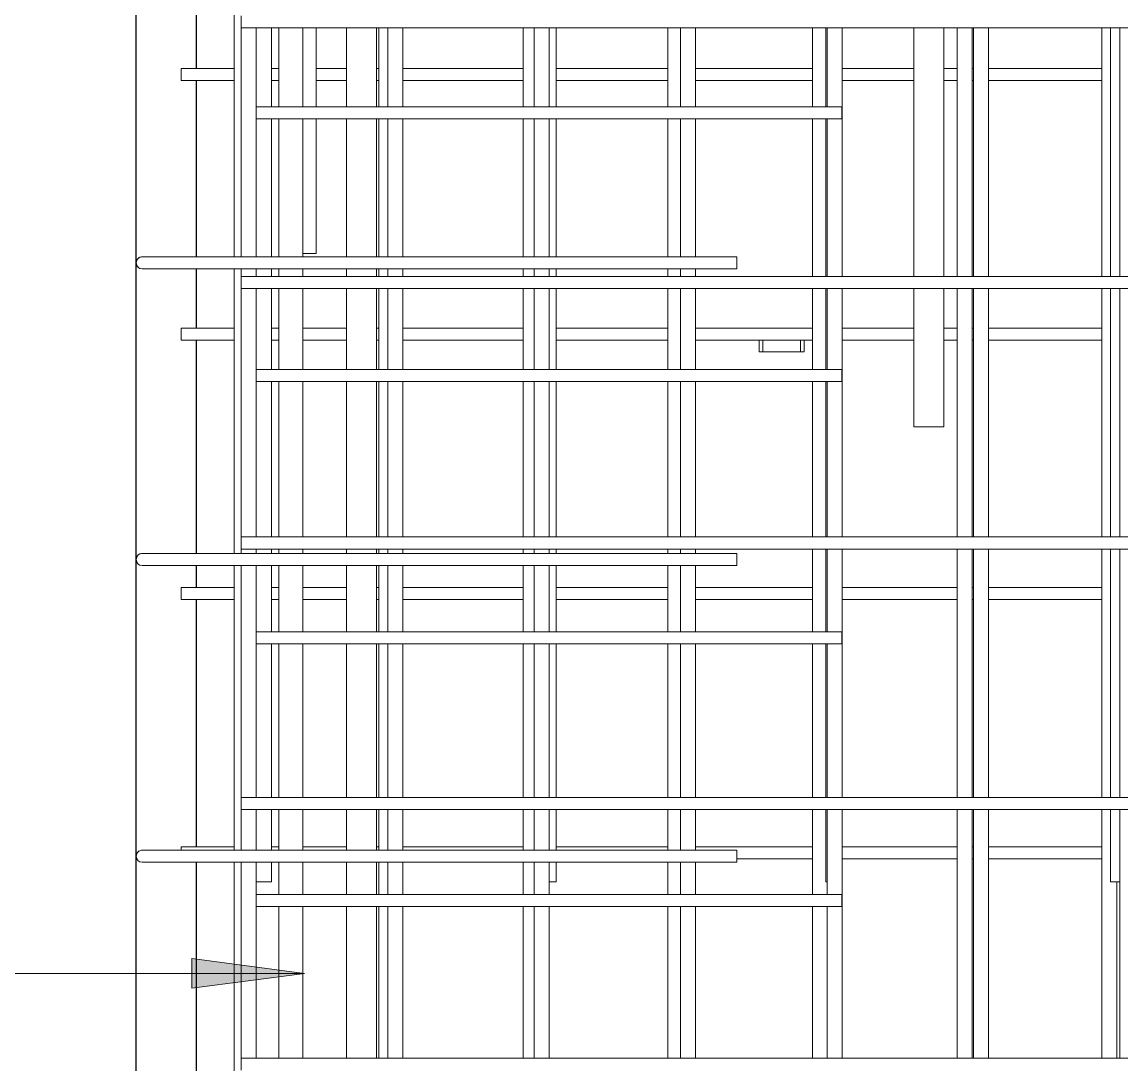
# Model space of a CAD drawing. Header units: millimetres. Extents: x 6720 to 22888, y -3063 to 10060.
# Drawn here: x 9986 to 10719, y 6276 to 6970 of the extents above; entities that cross this region are included whole.
import ezdxf

# ---------------------------------------------------------------- set-up
doc = ezdxf.new("R2010")
doc.units = ezdxf.units.MM
for name, color, linetype, lineweight in [('A-GENM', 13, 'Continuous', 18), ('A-WALL', 113, 'Continuous', 25), ('S-RBAR', 171, 'Continuous', 18), ('S-RBAR-IDEN', 171, 'Continuous', 9)]:
    doc.layers.add(name, color=color, linetype=linetype, lineweight=lineweight)

# ---------------------------------------------------------------- blocks, each defined once
blk = doc.blocks.new('RR spread anchor face based - RR-SA-2_5-200-V2-Elevation Front 1')
at = {"layer": 'A-GENM'}
for p, q in [((10477.56, 6750), (10477.56, 6757.87)), ((10480.06, 6757.87), (10480.06, 6750)), ((10505.06, 6757.87), (10505.06, 6750)), ((10507.56, 6757.87), (10507.56, 6750)), ((10480.06, 6750), (10477.56, 6750)), ((10505.06, 6750), (10480.06, 6750)), ((10507.56, 6750), (10505.06, 6750))]:
    blk.add_line(p, q, dxfattribs=at)

msp = doc.modelspace()

# ---------------------------------------------------------------- hatches: boundary and pattern name
at = {"layer": 'S-RBAR-IDEN'}
msp.add_hatch(color=256, dxfattribs=at).paths.add_polyline_path([(10174.56, 6335.93), (10099.56, 6345.81), (10099.56, 6326.06)])

# ---------------------------------------------------------------- linework, layer by layer
at = {"layer": 'A-WALL'}
for p, q in [((10062.57, -1395), (10062.57, 7059.95)), ((10102.57, 7003), (10102.57, 6938.69)), ((10102.57, 6930.69), (10102.57, 6813.33)), ((10102.57, 6805.33), (10102.57, 6765.87)), ((10102.57, 6757.87), (10102.57, 6615.67)), ((10102.57, 6607.67), (10102.57, 6593.04)), ((10102.57, 6585.04), (10102.57, 6420.21)), ((10102.57, 6410), (10102.57, 6247.38))]:
    msp.add_line(p, q, dxfattribs=at)
at = {"layer": 'S-RBAR'}
for p, q in [((10127.75, 6813.33), (10127.75, 7003)), ((10132.57, 6965.78), (10132.57, 6973.78)), ((10132.57, 6965.78), (12288.57, 6965.78)), ((10132.57, 6813.33), (10132.57, 6965.78)), ((10142.57, 6813.33), (10142.57, 6965.78)), ((10152.57, 6913.21), (10152.57, 6965.78)), ((10157.57, 6913.21), (10157.57, 6965.78)), ((10173.57, 6913.21), (10173.57, 6965.78)), ((10182.43, 6913.21), (10182.43, 6965.78)), ((10202.57, 6913.21), (10202.57, 6965.78)), ((10222.57, 6913.21), (10222.57, 6965.78)), ((10224.08, 6913.21), (10224.08, 6965.78)), ((10230.11, 6913.21), (10230.11, 6965.78)), ((10240.11, 6913.21), (10240.11, 6965.78)), ((10320.42, 6913.21), (10320.42, 6965.78)), ((10327.66, 6913.21), (10327.66, 6965.78)), ((10337.66, 6913.21), (10337.66, 6965.78)), ((10342.2, 6913.21), (10342.2, 6965.78)), ((10416.76, 6913.21), (10416.76, 6965.78)), ((10425.2, 6913.21), (10425.2, 6965.78)), ((10435.2, 6913.21), (10435.2, 6965.78)), ((10513.09, 6913.21), (10513.09, 6965.78)), ((10521.84, 6913.21), (10521.84, 6965.78)), ((10522.75, 6913.21), (10522.75, 6965.78)), ((10532.75, 6800.22), (10532.75, 6965.78)), ((10580.57, 6800.22), (10580.57, 6965.78)), ((10600.57, 6800.22), (10600.57, 6965.78)), ((10609.43, 6800.22), (10609.43, 6965.78)), ((10619.43, 6800.22), (10619.43, 6965.78)), ((10620.29, 6800.22), (10620.29, 6965.78)), ((10630.29, 6800.22), (10630.29, 6965.78)), ((10705.76, 6800.22), (10705.76, 6965.78)), ((10711.48, 6800.22), (10711.48, 6965.78)), ((10717.84, 6800.22), (10717.84, 6965.78)), ((10092.57, 6938.69), (10127.75, 6938.69)), ((10092.57, 6930.69), (10092.57, 6938.69)), ((10152.57, 6938.69), (10157.57, 6938.69)), ((10182.43, 6938.69), (10202.57, 6938.69)), ((10222.57, 6938.69), (10224.08, 6938.69)), ((10240.11, 6938.69), (10320.42, 6938.69)), ((10342.2, 6938.69), (10416.76, 6938.69)), ((10435.2, 6938.69), (10513.09, 6938.69)), ((10532.75, 6938.69), (10580.57, 6938.69)), ((10600.57, 6938.69), (10609.43, 6938.69)), ((10619.43, 6938.69), (10620.29, 6938.69)), ((10630.29, 6938.69), (10705.76, 6938.69)), ((10092.57, 6930.69), (10127.75, 6930.69)), ((10152.57, 6930.69), (10157.57, 6930.69)), ((10182.43, 6930.69), (10202.57, 6930.69)), ((10222.57, 6930.69), (10224.08, 6930.69)), ((10240.11, 6930.69), (10320.42, 6930.69)), ((10342.2, 6930.69), (10416.76, 6930.69)), ((10435.2, 6930.69), (10513.09, 6930.69)), ((10532.75, 6930.69), (10580.57, 6930.69)), ((10600.57, 6930.69), (10609.43, 6930.69)), ((10619.43, 6930.69), (10620.29, 6930.69)), ((10630.29, 6930.69), (10705.76, 6930.69)), ((10172.63, 6913.21), (10142.28, 6913.21)), ((10172.63, 6913.21), (10532.63, 6913.21)), ((10532.63, 6905.21), (10532.63, 6913.21)), ((10172.63, 6905.21), (10142.28, 6905.21)), ((10152.57, 6813.33), (10152.57, 6905.21)), ((10157.57, 6813.33), (10157.57, 6905.21)), ((10172.63, 6905.21), (10532.63, 6905.21)), ((10173.57, 6813.33), (10173.57, 6905.21)), ((10182.43, 6815.63), (10182.43, 6905.21)), ((10202.57, 6813.33), (10202.57, 6905.21)), ((10222.57, 6813.33), (10222.57, 6905.21)), ((10224.08, 6813.33), (10224.08, 6905.21)), ((10230.11, 6813.33), (10230.11, 6905.21)), ((10240.11, 6813.33), (10240.11, 6905.21)), ((10320.42, 6813.33), (10320.42, 6905.21)), ((10327.66, 6813.33), (10327.66, 6905.21)), ((10337.66, 6813.33), (10337.66, 6905.21)), ((10342.2, 6813.33), (10342.2, 6905.21)), ((10416.76, 6813.33), (10416.76, 6905.21)), ((10425.2, 6813.33), (10425.2, 6905.21)), ((10435.2, 6813.33), (10435.2, 6905.21)), ((10513.09, 6800.22), (10513.09, 6905.21)), ((10521.84, 6800.22), (10521.84, 6905.21)), ((10522.75, 6800.22), (10522.75, 6905.21)), ((10066.57, 6813.33), (10086.57, 6813.33)), ((10462.57, 6813.33), (10086.57, 6813.33)), ((10182.43, 6815.63), (10173.57, 6815.63)), ((10462.57, 6813.33), (10462.57, 6805.33)), ((10066.57, 6805.33), (10086.57, 6805.33)), ((10462.57, 6805.33), (10086.57, 6805.33)), ((10127.75, 6615.67), (10127.75, 6805.33)), ((10132.57, 6800.22), (10132.57, 6805.33)), ((10142.57, 6800.22), (10142.57, 6805.33)), ((10152.57, 6800.22), (10152.57, 6805.33)), ((10157.57, 6800.22), (10157.57, 6805.33)), ((10173.57, 6800.22), (10173.57, 6805.33)), ((10202.57, 6800.22), (10202.57, 6805.33)), ((10222.57, 6800.22), (10222.57, 6805.33)), ((10224.08, 6800.22), (10224.08, 6805.33)), ((10230.11, 6800.22), (10230.11, 6805.33)), ((10240.11, 6800.22), (10240.11, 6805.33)), ((10320.42, 6800.22), (10320.42, 6805.33)), ((10327.66, 6800.22), (10327.66, 6805.33)), ((10337.66, 6800.22), (10337.66, 6805.33)), ((10342.2, 6800.22), (10342.2, 6805.33)), ((10416.76, 6800.22), (10416.76, 6805.33)), ((10425.2, 6800.22), (10425.2, 6805.33)), ((10435.2, 6800.22), (10435.2, 6805.33)), ((10132.57, 6800.22), (12288.57, 6800.22)), ((10132.57, 6792.22), (10132.57, 6800.22)), ((10132.57, 6792.22), (12288.57, 6792.22)), ((10132.57, 6626.66), (10132.57, 6792.22)), ((10142.57, 6626.66), (10142.57, 6792.22)), ((10152.57, 6738.34), (10152.57, 6792.22)), ((10157.57, 6738.34), (10157.57, 6792.22)), ((10173.57, 6738.34), (10173.57, 6792.22)), ((10202.57, 6738.34), (10202.57, 6792.22)), ((10222.57, 6738.34), (10222.57, 6792.22)), ((10224.08, 6738.34), (10224.08, 6792.22)), ((10230.11, 6738.34), (10230.11, 6792.22)), ((10240.11, 6738.34), (10240.11, 6792.22)), ((10320.42, 6738.34), (10320.42, 6792.22)), ((10327.66, 6738.34), (10327.66, 6792.22)), ((10337.66, 6738.34), (10337.66, 6792.22)), ((10342.2, 6738.34), (10342.2, 6792.22)), ((10416.76, 6738.34), (10416.76, 6792.22)), ((10425.2, 6738.34), (10425.2, 6792.22)), ((10435.2, 6738.34), (10435.2, 6792.22)), ((10513.09, 6738.34), (10513.09, 6792.22)), ((10521.84, 6738.34), (10521.84, 6792.22)), ((10522.75, 6738.34), (10522.75, 6792.22)), ((10532.75, 6626.66), (10532.75, 6792.22)), ((10580.57, 6700), (10580.57, 6792.22)), ((10600.57, 6700), (10600.57, 6792.22)), ((10609.43, 6626.66), (10609.43, 6792.22)), ((10619.43, 6626.66), (10619.43, 6792.22)), ((10620.29, 6626.66), (10620.29, 6792.22)), ((10630.29, 6626.66), (10630.29, 6792.22)), ((10705.76, 6626.66), (10705.76, 6792.22)), ((10711.48, 6626.66), (10711.48, 6792.22)), ((10717.84, 6626.66), (10717.84, 6792.22)), ((10092.57, 6765.87), (10127.75, 6765.87)), ((10092.57, 6757.87), (10092.57, 6765.87)), ((10152.57, 6765.87), (10157.57, 6765.87)), ((10173.57, 6765.87), (10202.57, 6765.87)), ((10222.57, 6765.87), (10224.08, 6765.87)), ((10240.11, 6765.87), (10320.42, 6765.87)), ((10342.2, 6765.87), (10416.76, 6765.87)), ((10435.2, 6765.87), (10513.09, 6765.87)), ((10532.75, 6765.87), (10580.57, 6765.87)), ((10600.57, 6765.87), (10609.43, 6765.87)), ((10619.43, 6765.87), (10620.29, 6765.87)), ((10630.29, 6765.87), (10705.76, 6765.87)), ((10092.57, 6757.87), (10127.75, 6757.87)), ((10152.57, 6757.87), (10157.57, 6757.87)), ((10173.57, 6757.87), (10202.57, 6757.87)), ((10222.57, 6757.87), (10224.08, 6757.87)), ((10240.11, 6757.87), (10320.42, 6757.87)), ((10342.2, 6757.87), (10416.76, 6757.87)), ((10435.2, 6757.87), (10513.09, 6757.87)), ((10532.75, 6757.87), (10580.57, 6757.87)), ((10600.57, 6757.87), (10609.43, 6757.87)), ((10619.43, 6757.87), (10620.29, 6757.87)), ((10630.29, 6757.87), (10705.76, 6757.87)), ((10172.63, 6738.34), (10142.28, 6738.34)), ((10172.63, 6738.34), (10532.63, 6738.34)), ((10532.63, 6730.34), (10532.63, 6738.34)), ((10172.63, 6730.34), (10142.28, 6730.34)), ((10152.57, 6626.66), (10152.57, 6730.34)), ((10157.57, 6626.66), (10157.57, 6730.34)), ((10172.63, 6730.34), (10532.63, 6730.34)), ((10173.57, 6626.66), (10173.57, 6730.34)), ((10202.57, 6626.66), (10202.57, 6730.34)), ((10222.57, 6626.66), (10222.57, 6730.34)), ((10224.08, 6626.66), (10224.08, 6730.34)), ((10230.11, 6626.66), (10230.11, 6730.34)), ((10240.11, 6626.66), (10240.11, 6730.34)), ((10320.42, 6626.66), (10320.42, 6730.34)), ((10327.66, 6626.66), (10327.66, 6730.34)), ((10337.66, 6626.66), (10337.66, 6730.34)), ((10342.2, 6626.66), (10342.2, 6730.34)), ((10416.76, 6626.66), (10416.76, 6730.34)), ((10425.2, 6626.66), (10425.2, 6730.34)), ((10435.2, 6626.66), (10435.2, 6730.34)), ((10513.09, 6626.66), (10513.09, 6730.34)), ((10521.84, 6626.66), (10521.84, 6730.34)), ((10522.75, 6626.66), (10522.75, 6730.34)), ((10600.57, 6700), (10580.57, 6700)), ((10132.57, 6626.66), (12288.57, 6626.66)), ((10132.57, 6618.66), (10132.57, 6626.66)), ((10132.57, 6618.66), (12288.57, 6618.66)), ((10132.57, 6615.67), (10132.57, 6618.66)), ((10142.57, 6615.67), (10142.57, 6618.66)), ((10152.57, 6615.67), (10152.57, 6618.66)), ((10157.57, 6615.67), (10157.57, 6618.66)), ((10173.57, 6615.67), (10173.57, 6618.66)), ((10202.57, 6615.67), (10202.57, 6618.66)), ((10222.57, 6615.67), (10222.57, 6618.66)), ((10224.08, 6615.67), (10224.08, 6618.66)), ((10230.11, 6615.67), (10230.11, 6618.66)), ((10240.11, 6615.67), (10240.11, 6618.66)), ((10320.42, 6615.67), (10320.42, 6618.66)), ((10327.66, 6615.67), (10327.66, 6618.66)), ((10337.66, 6615.67), (10337.66, 6618.66)), ((10342.2, 6615.67), (10342.2, 6618.66)), ((10416.76, 6615.67), (10416.76, 6618.66)), ((10425.2, 6615.67), (10425.2, 6618.66)), ((10435.2, 6615.67), (10435.2, 6618.66)), ((10513.09, 6563.47), (10513.09, 6618.66)), ((10521.84, 6563.47), (10521.84, 6618.66)), ((10522.75, 6563.47), (10522.75, 6618.66)), ((10532.75, 6453.1), (10532.75, 6618.66)), ((10609.43, 6453.1), (10609.43, 6618.66)), ((10619.43, 6453.1), (10619.43, 6618.66)), ((10620.29, 6453.1), (10620.29, 6618.66)), ((10630.29, 6453.1), (10630.29, 6618.66)), ((10705.76, 6453.1), (10705.76, 6618.66)), ((10711.48, 6453.1), (10711.48, 6618.66)), ((10717.84, 6453.1), (10717.84, 6618.66)), ((10066.57, 6615.67), (10086.57, 6615.67)), ((10462.57, 6615.67), (10086.57, 6615.67)), ((10462.57, 6615.67), (10462.57, 6607.67)), ((10066.57, 6607.67), (10086.57, 6607.67)), ((10462.57, 6607.67), (10086.57, 6607.67)), ((10127.75, 6418), (10127.75, 6607.67)), ((10132.57, 6453.1), (10132.57, 6607.67)), ((10142.57, 6453.1), (10142.57, 6607.67)), ((10152.57, 6563.47), (10152.57, 6607.67)), ((10157.57, 6563.47), (10157.57, 6607.67)), ((10173.57, 6563.47), (10173.57, 6607.67)), ((10202.57, 6563.47), (10202.57, 6607.67)), ((10222.57, 6563.47), (10222.57, 6607.67)), ((10224.08, 6563.47), (10224.08, 6607.67)), ((10230.11, 6563.47), (10230.11, 6607.67)), ((10240.11, 6563.47), (10240.11, 6607.67)), ((10320.42, 6563.47), (10320.42, 6607.67)), ((10327.66, 6563.47), (10327.66, 6607.67)), ((10337.66, 6563.47), (10337.66, 6607.67)), ((10342.2, 6563.47), (10342.2, 6607.67)), ((10416.76, 6563.47), (10416.76, 6607.67)), ((10425.2, 6563.47), (10425.2, 6607.67)), ((10435.2, 6563.47), (10435.2, 6607.67)), ((10092.57, 6593.04), (10127.75, 6593.04)), ((10092.57, 6585.04), (10092.57, 6593.04)), ((10152.57, 6593.04), (10157.57, 6593.04)), ((10173.57, 6593.04), (10202.57, 6593.04)), ((10222.57, 6593.04), (10224.08, 6593.04)), ((10240.11, 6593.04), (10320.42, 6593.04)), ((10342.2, 6593.04), (10416.76, 6593.04)), ((10435.2, 6593.04), (10513.09, 6593.04)), ((10532.75, 6593.04), (10609.43, 6593.04)), ((10619.43, 6593.04), (10620.29, 6593.04)), ((10630.29, 6593.04), (10705.76, 6593.04)), ((10092.57, 6585.04), (10127.75, 6585.04)), ((10152.57, 6585.04), (10157.57, 6585.04)), ((10173.57, 6585.04), (10202.57, 6585.04)), ((10222.57, 6585.04), (10224.08, 6585.04)), ((10240.11, 6585.04), (10320.42, 6585.04)), ((10342.2, 6585.04), (10416.76, 6585.04)), ((10435.2, 6585.04), (10513.09, 6585.04)), ((10532.75, 6585.04), (10609.43, 6585.04)), ((10619.43, 6585.04), (10620.29, 6585.04)), ((10630.29, 6585.04), (10705.76, 6585.04)), ((10172.63, 6563.47), (10142.28, 6563.47)), ((10172.63, 6563.47), (10532.63, 6563.47)), ((10532.63, 6555.47), (10532.63, 6563.47)), ((10172.63, 6555.47), (10142.28, 6555.47)), ((10152.57, 6453.1), (10152.57, 6555.47)), ((10157.57, 6453.1), (10157.57, 6555.47)), ((10172.63, 6555.47), (10532.63, 6555.47)), ((10173.57, 6453.1), (10173.57, 6555.47)), ((10202.57, 6453.1), (10202.57, 6555.47)), ((10222.57, 6453.1), (10222.57, 6555.47)), ((10224.08, 6453.1), (10224.08, 6555.47)), ((10230.11, 6453.1), (10230.11, 6555.47)), ((10240.11, 6453.1), (10240.11, 6555.47)), ((10320.42, 6453.1), (10320.42, 6555.47)), ((10327.66, 6453.1), (10327.66, 6555.47)), ((10337.66, 6453.1), (10337.66, 6555.47)), ((10342.2, 6453.1), (10342.2, 6555.47)), ((10416.76, 6453.1), (10416.76, 6555.47)), ((10425.2, 6453.1), (10425.2, 6555.47)), ((10435.2, 6453.1), (10435.2, 6555.47)), ((10513.09, 6453.1), (10513.09, 6555.47)), ((10521.84, 6453.1), (10521.84, 6555.47)), ((10522.75, 6453.1), (10522.75, 6555.47)), ((10132.57, 6453.1), (12288.57, 6453.1)), ((10132.57, 6445.1), (10132.57, 6453.1)), ((10132.57, 6445.1), (12288.57, 6445.1)), ((10132.57, 6418), (10132.57, 6445.1)), ((10142.57, 6418), (10142.57, 6445.1)), ((10152.57, 6418), (10152.57, 6445.1)), ((10157.57, 6418), (10157.57, 6445.1)), ((10173.57, 6418), (10173.57, 6445.1)), ((10202.57, 6418), (10202.57, 6445.1)), ((10222.57, 6418), (10222.57, 6445.1)), ((10224.08, 6418), (10224.08, 6445.1)), ((10230.11, 6418), (10230.11, 6445.1)), ((10240.11, 6418), (10240.11, 6445.1)), ((10320.42, 6418), (10320.42, 6445.1)), ((10327.66, 6418), (10327.66, 6445.1)), ((10337.66, 6418), (10337.66, 6445.1)), ((10342.2, 6418), (10342.2, 6445.1)), ((10416.76, 6418), (10416.76, 6445.1)), ((10425.2, 6418), (10425.2, 6445.1)), ((10435.2, 6418), (10435.2, 6445.1)), ((10513.09, 6388.59), (10513.09, 6445.1)), ((10521.84, 6397), (10521.84, 6445.1)), ((10522.75, 6388.59), (10522.75, 6445.1)), ((10532.75, 6279.54), (10532.75, 6445.1)), ((10609.43, 6279.54), (10609.43, 6445.1)), ((10619.43, 6279.54), (10619.43, 6445.1)), ((10620.29, 6279.54), (10620.29, 6445.1)), ((10630.29, 6279.54), (10630.29, 6445.1)), ((10705.76, 6279.54), (10705.76, 6445.1)), ((10711.48, 6397), (10711.48, 6445.1)), ((10717.84, 6279.54), (10717.84, 6445.1)), ((10066.57, 6418), (10086.57, 6418)), ((10462.57, 6418), (10086.57, 6418)), ((10092.57, 6420.21), (10127.75, 6420.21)), ((10092.57, 6418), (10092.57, 6420.21)), ((10152.57, 6420.21), (10157.57, 6420.21)), ((10173.57, 6420.21), (10202.57, 6420.21)), ((10222.57, 6420.21), (10224.08, 6420.21)), ((10240.11, 6420.21), (10320.42, 6420.21)), ((10342.2, 6420.21), (10416.76, 6420.21)), ((10435.2, 6420.21), (10513.09, 6420.21)), ((10462.57, 6418), (10462.57, 6410)), ((10532.75, 6420.21), (10609.43, 6420.21)), ((10619.43, 6420.21), (10620.29, 6420.21)), ((10630.29, 6420.21), (10705.76, 6420.21)), ((10066.57, 6410), (10086.57, 6410)), ((10462.57, 6410), (10086.57, 6410)), ((10127.75, 6220.33), (10127.75, 6410)), ((10132.57, 6279.54), (10132.57, 6410)), ((10142.57, 6279.54), (10142.57, 6410)), ((10152.57, 6397), (10152.57, 6410)), ((10157.57, 6388.59), (10157.57, 6410)), ((10173.57, 6388.59), (10173.57, 6410)), ((10202.57, 6388.59), (10202.57, 6410)), ((10222.57, 6388.59), (10222.57, 6410)), ((10224.08, 6388.59), (10224.08, 6410)), ((10230.11, 6388.59), (10230.11, 6410)), ((10240.11, 6388.59), (10240.11, 6410)), ((10320.42, 6388.59), (10320.42, 6410)), ((10327.66, 6388.59), (10327.66, 6410)), ((10337.66, 6388.59), (10337.66, 6410)), ((10342.2, 6397), (10342.2, 6410)), ((10416.76, 6388.59), (10416.76, 6410)), ((10425.2, 6388.59), (10425.2, 6410)), ((10435.2, 6388.59), (10435.2, 6410)), ((10462.57, 6412.21), (10513.09, 6412.21)), ((10532.75, 6412.21), (10609.43, 6412.21)), ((10619.43, 6412.21), (10620.29, 6412.21)), ((10630.29, 6412.21), (10705.76, 6412.21)), ((10152.57, 6397), (10142.57, 6397)), ((10342.2, 6397), (10337.66, 6397)), ((10522.75, 6397), (10521.84, 6397)), ((10717.84, 6397), (10711.48, 6397)), ((10715.76, 6279.54), (10715.76, 6397)), ((10172.63, 6388.59), (10142.28, 6388.59)), ((10172.63, 6388.59), (10532.63, 6388.59)), ((10532.63, 6380.59), (10532.63, 6388.59)), ((10172.63, 6380.59), (10142.28, 6380.59)), ((10157.57, 6279.54), (10157.57, 6380.59)), ((10172.63, 6380.59), (10532.63, 6380.59)), ((10173.57, 6279.54), (10173.57, 6380.59)), ((10202.57, 6279.54), (10202.57, 6380.59)), ((10222.57, 6279.54), (10222.57, 6380.59)), ((10224.08, 6279.54), (10224.08, 6380.59)), ((10230.11, 6279.54), (10230.11, 6380.59)), ((10240.11, 6279.54), (10240.11, 6380.59)), ((10320.42, 6279.54), (10320.42, 6380.59)), ((10327.66, 6279.54), (10327.66, 6380.59)), ((10337.66, 6279.54), (10337.66, 6380.59)), ((10416.76, 6279.54), (10416.76, 6380.59)), ((10425.2, 6279.54), (10425.2, 6380.59)), ((10435.2, 6279.54), (10435.2, 6380.59)), ((10513.09, 6279.54), (10513.09, 6380.59)), ((10522.75, 6279.54), (10522.75, 6380.59)), ((10132.57, 6279.54), (12288.57, 6279.54)), ((10132.57, 6271.54), (10132.57, 6279.54))]:
    msp.add_line(p, q, dxfattribs=at)
for centre, start, end in [((10066.57, 6809.33), 90, 270), ((10066.57, 6809.33), 120, 156.86426), ((10066.57, 6809.33), 90, 105), ((10066.57, 6809.33), 195, 240), ((10066.57, 6611.67), 90, 270), ((10066.57, 6611.67), 120, 165), ((10066.57, 6611.67), 90, 105), ((10066.57, 6611.67), 195, 240), ((10066.57, 6414), 90, 270), ((10066.57, 6414), 120, 165), ((10066.57, 6414), 90, 105), ((10066.57, 6414), 195, 240)]:
    msp.add_arc(centre, 4, start, end, dxfattribs=at)
at = {"layer": 'S-RBAR-IDEN'}
for p, q in [((10174.56, 6335.93), (10099.56, 6345.81)), ((10099.56, 6345.81), (10099.56, 6326.06)), ((10174.56, 6335.93), (9583.54, 6335.93)), ((10099.56, 6326.06), (10174.56, 6335.93))]:
    msp.add_line(p, q, dxfattribs=at)

# ---------------------------------------------------------------- block references
at = {"layer": 'A-GENM'}
msp.add_blockref('RR spread anchor face based - RR-SA-2_5-200-V2-Elevation Front 1', (0, 0), dxfattribs=at)

doc.saveas('drawing.dxf')
